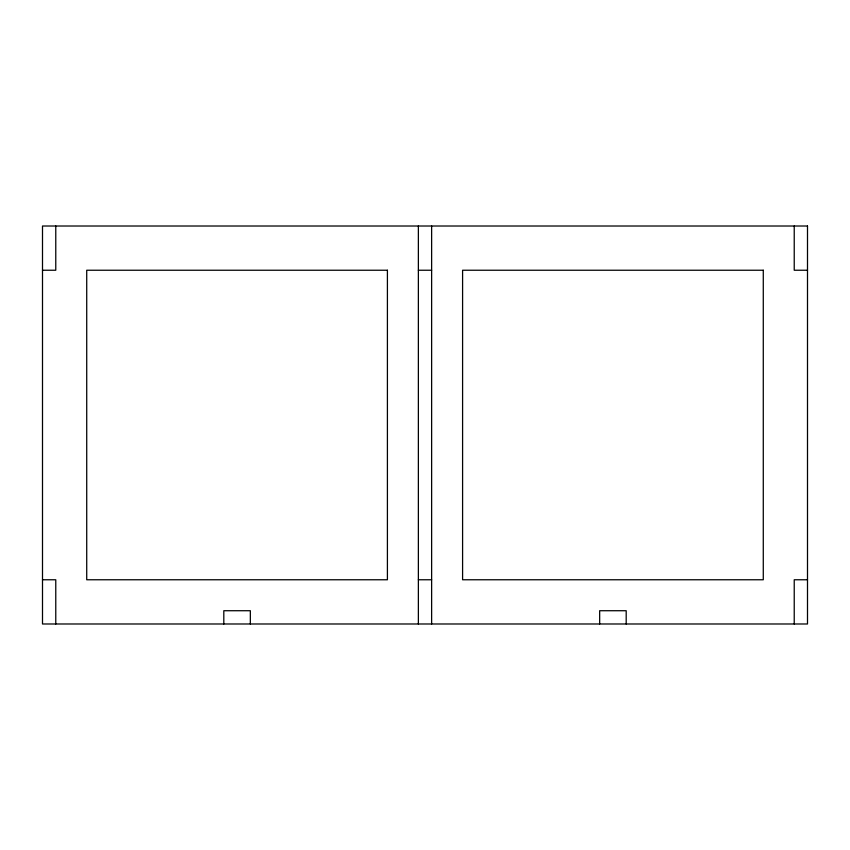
<?xml version="1.0" encoding="UTF-8"?>
<svg xmlns="http://www.w3.org/2000/svg" width="850" height="850" viewBox="0 0 850 850"><rect width="100%" height="100%" fill="white"/><g stroke="black" fill="none" stroke-linecap="round" stroke-linejoin="round"><path stroke-width="1.27" d="M42.5 270.236L55.771 270.236L55.771 226.015M418.37 270.236L431.63 270.236M807.5 270.236L794.229 270.236L794.229 226.015M42.5 579.764L55.771 579.764L55.771 623.985M418.37 579.764L431.63 579.764M807.5 579.764L794.229 579.764L794.229 623.985M626.195 623.985L626.195 610.725L599.664 610.725L599.664 623.985M431.63 226.015L431.63 623.985M418.37 226.015L418.37 623.985M250.336 623.985L250.336 610.725L223.805 610.725L223.805 623.985M807.5 226.015L42.5 226.015L42.5 623.985L807.5 623.985L807.5 226.015M387.409 270.236L86.721 270.236L86.721 579.764L387.409 579.764L387.409 270.236M763.279 270.236L462.591 270.236L462.591 579.764L763.279 579.764L763.279 270.236"/></g></svg>
